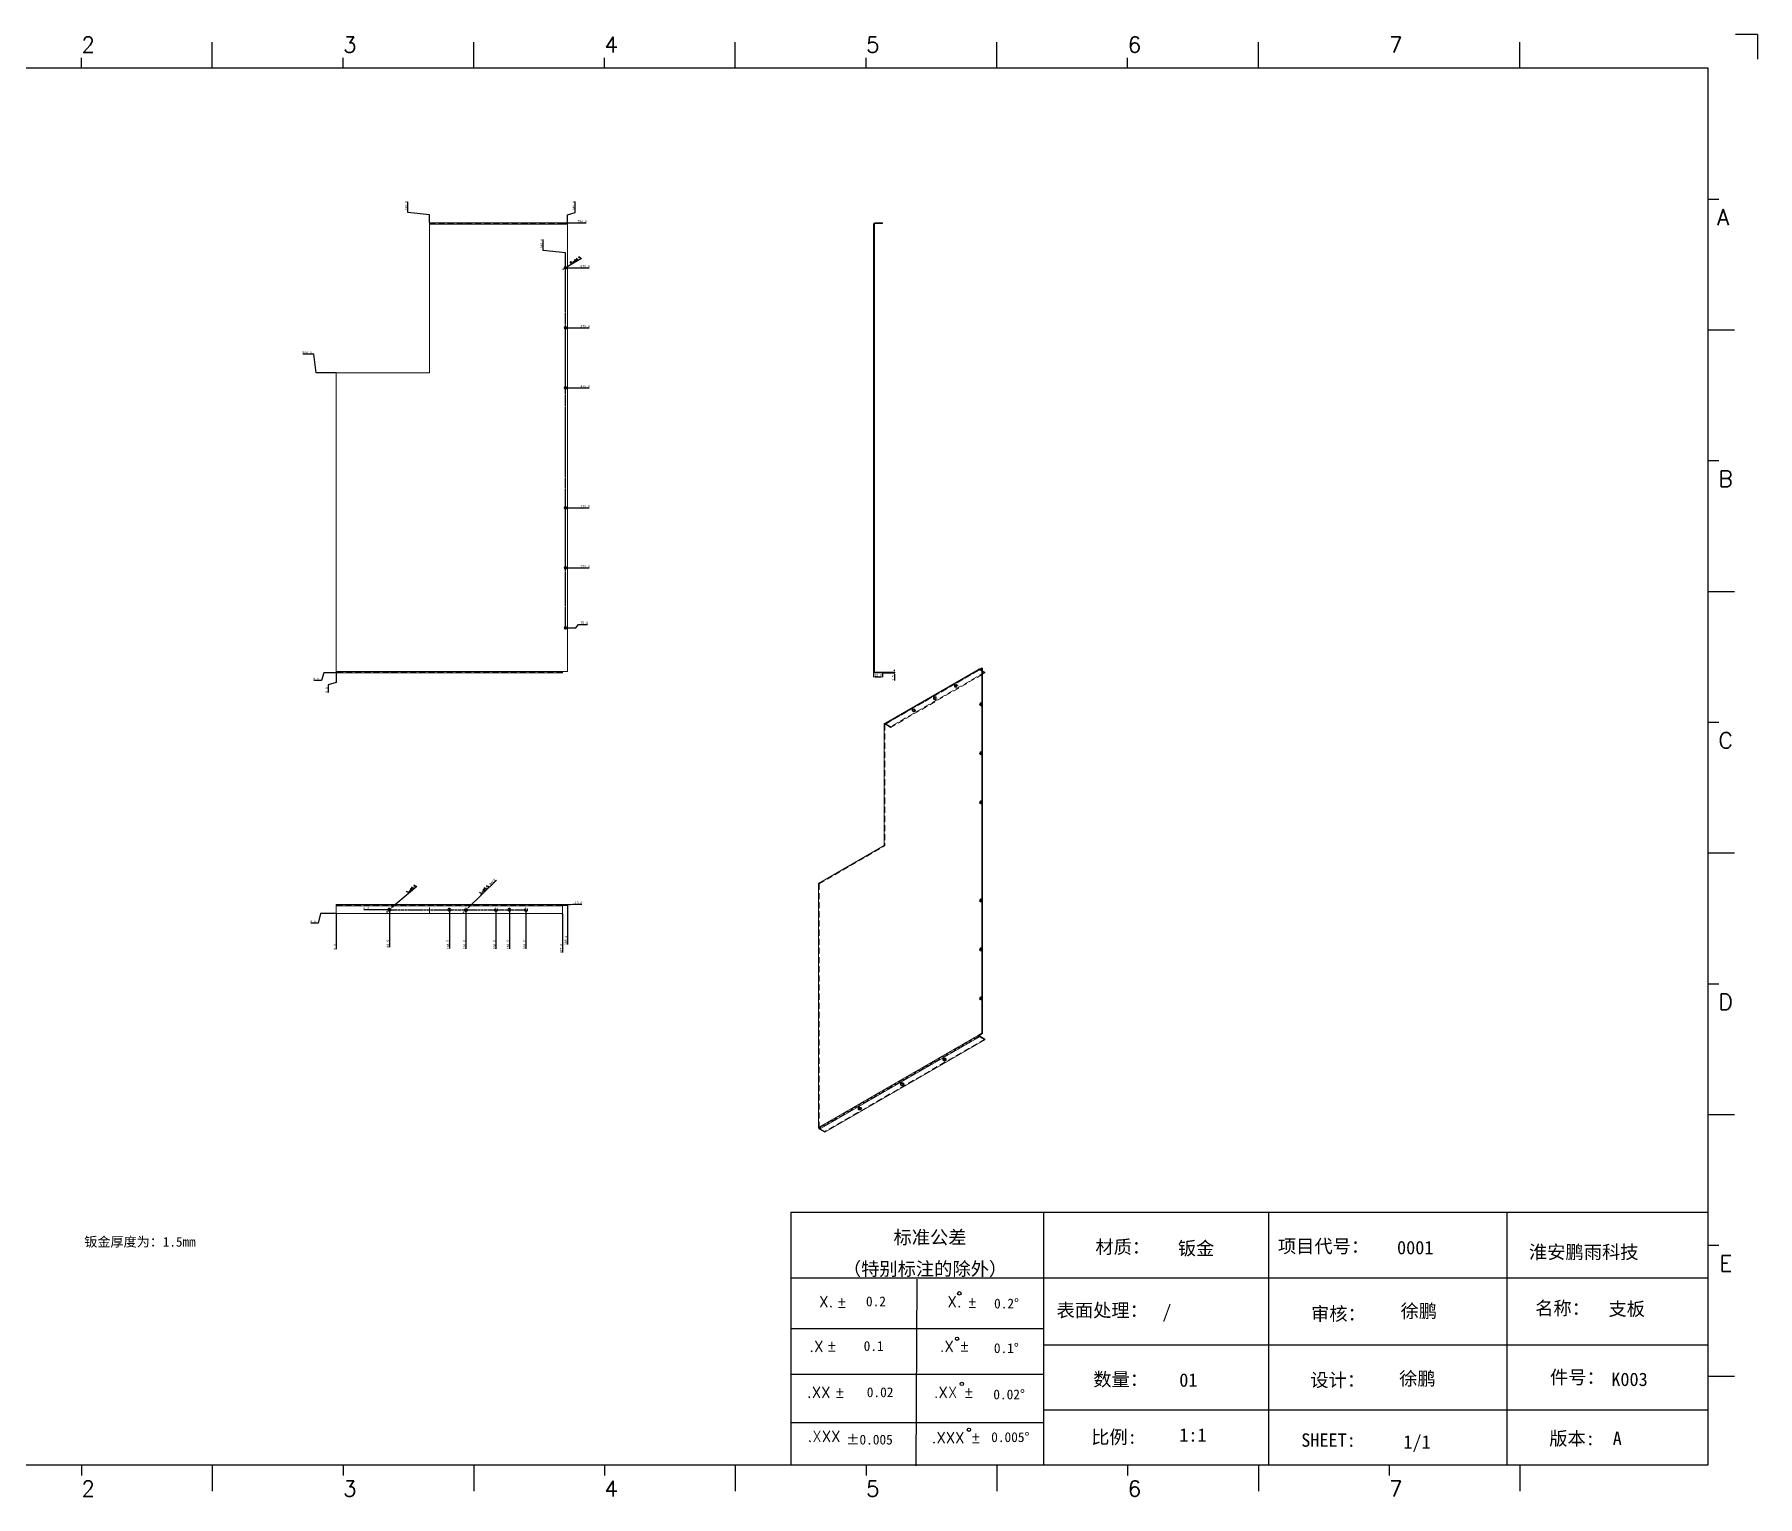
# Model space of a CAD drawing. Extents: x 83 to 30050, y -7164 to 695.
# Drawn here: x 8573 to 11443, y -6964 to -4528 of the extents above; entities that cross this region are included whole.
import ezdxf
from ezdxf.enums import TextEntityAlignment as Align

# ---------------------------------------------------------------- set-up
doc = ezdxf.new("R2010")
doc.units = 0
doc.header["$LTSCALE"] = 8
doc.header["$MEASUREMENT"] = 0
doc.header["$PDSIZE"] = 5
doc.linetypes.add('CENTER', pattern=[2, 1.25, -0.25, 0.25, -0.25])
doc.linetypes.add('HIDDEN', pattern=[1.905, 1.27, -0.635])
doc.layers.get('0').update_dxf_attribs({"linetype": 'CONTINUOUS'})
doc.layers.get('Defpoints').update_dxf_attribs({"linetype": 'CONTINUOUS'})
doc.layers.add('41', color=3, linetype='CONTINUOUS')
doc.layers.add('dim', color=82, linetype='CONTINUOUS', lineweight=9)
doc.styles.add('SIMPLEX', font='SIMPLEX')
doc.styles.get("Standard").update_dxf_attribs({"font": '', "height": 4})
doc.styles.get('Standard').set_extended_font_data('SimSun')
doc.dimstyles.new('ISO-25', dxfattribs={"dimtxt": 6, "dimasz": 2.5, "dimexe": 1.25, "dimexo": 0.625, "dimtad": 1, "dimdec": 1, "dimzin": 1, "dimdsep": 46, "dimtxsty": 'Standard', "dimcen": 2.5, "dimadec": 0, "dimazin": 0, "dimtm": 1e-09, "dimtfac": 1, "dimtdec": 1, "dimtmove": 0, "dimatfit": 3, "dimfxl": 1, "dimtolj": 1, "dimtzin": 0, "dimarcsym": 0})

# ---------------------------------------------------------------- blocks, each defined once
blk = doc.blocks.new('A$C0BB32EA6')
at = {"layer": '41', "linetype": 'Continuous'}
for q in [(623.79, 437.94), (630.37, 430.59)]:
    blk.add_line((630.37, 437.94), q, dxfattribs=at)
at = {"layer": '41'}
for p, q in [((168.4, 427.84), (168.4, 435.66)), ((168.4, 427.84), (168.4, 435.66)), ((168.4, 427.84), (168.4, 435.66)), ((246.58, 427.84), (246.58, 435.66)), ((246.58, 427.84), (246.58, 435.66)), ((324.77, 427.84), (324.77, 435.66)), ((402.96, 427.84), (402.96, 435.66)), ((481.15, 427.84), (481.15, 435.66)), ((559.34, 427.84), (559.34, 435.66)), ((615.63, 427.84), (12.02, 427.84)), ((129.3, 427.84), (129.3, 430.97)), ((129.3, 427.84), (129.3, 430.97)), ((129.3, 427.84), (129.3, 430.97)), ((207.49, 427.84), (207.49, 430.97)), ((207.49, 427.84), (207.49, 430.97)), ((285.68, 427.84), (285.68, 430.97)), ((363.87, 427.84), (363.87, 430.97)), ((442.06, 427.84), (442.06, 430.97)), ((615.63, 10.32), (615.63, 427.84)), ((615.63, 388.75), (618.76, 388.75)), ((615.63, 349.66), (623.45, 349.66)), ((615.63, 310.56), (618.76, 310.56)), ((615.63, 271.47), (623.45, 271.47)), ((615.63, 232.37), (618.76, 232.37)), ((615.63, 193.28), (623.45, 193.28)), ((615.63, 154.18), (618.76, 154.18)), ((615.63, 115.09), (623.45, 115.09)), ((341.34, 85.85), (615.63, 85.85)), ((341.34, 85.85), (341.34, 10.32)), ((416.87, 85.85), (416.87, 10.32)), ((484.16, 85.85), (484.16, 10.32)), ((555.4, 85.7), (555.4, 10.17)), ((615.63, 76), (618.76, 76)), ((615.63, 66.14), (341.34, 66.14)), ((378.86, 10.02), (379.1, 65.84)), ((341.34, 51.12), (416.87, 51.12)), ((615.63, 46.17), (416.87, 46.17)), ((341.34, 37.5), (401.12, 37.5)), ((341.34, 37.5), (416.87, 37.5)), ((615.63, 36.9), (623.45, 36.9)), ((615.63, 26.74), (416.87, 26.74)), ((341.34, 23.05), (401.87, 23.05)), ((341.34, 23.05), (401.87, 23.05)), ((341.34, 23.05), (401.87, 23.05)), ((341.34, 23.05), (401.87, 23.05)), ((341.34, 23.05), (401.87, 23.05)), ((341.34, 23.05), (416.87, 23.05)), ((12.02, 10.32), (615.63, 10.32)), ((129.3, 10.32), (129.3, 7.19)), ((168.4, 10.32), (168.4, 2.5)), ((207.49, 10.32), (207.49, 7.19)), ((246.58, 10.32), (246.58, 2.5)), ((285.68, 10.32), (285.68, 7.19)), ((324.77, 10.32), (324.77, 2.5)), ((326.34, 10.32), (401.87, 10.32)), ((363.87, 10.32), (363.87, 7.19)), ((402.96, 10.32), (402.96, 2.5)), ((442.06, 10.32), (442.06, 7.19)), ((481.15, 10.32), (481.15, 2.5)), ((520.24, 10.32), (520.24, 7.19)), ((559.34, 10.32), (559.34, 2.5))]:
    blk.add_line(p, q, dxfattribs=at)
for centre in [(391.73, 61.61), (391.07, 48.04), (392.49, 34.54), (394.6, 20.83)]:
    blk.add_circle(centre, 0.516, dxfattribs=at)
at = {"layer": '41', "style": 'SIMPLEX'}
for s, height, p in [('2', 4.69, (129.3, 432.54)), ('3', 4.69, (207.49, 432.54)), ('4', 4.69, (285.68, 432.54)), ('5', 4.69, (363.87, 432.54)), ('6', 4.69, (442.06, 432.54)), ('7', 4.69, (520.24, 432.54)), ('A', 4.75, (618.27, 380.93)), ('B', 4.75, (618.72, 302.74)), ('C', 4.75, (618.72, 224.55)), ('D', 4.75, (618.72, 146.37)), ('E', 4.75, (618.95, 68.18)), ('X.', 3.284, (349.84, 57.49)), ('%%p', 3.284, (355.04, 57.36)), ('X.', 3.284, (388.21, 57.49)), ('%%p', 3.284, (394.07, 57.36)), ('.X', 3.284, (346.89, 44.16)), ('%%p', 3.284, (352.09, 44.33)), ('.X', 3.284, (385.9, 44.16)), ('%%p', 3.284, (391.76, 44.33)), ('.XX', 3.284, (346.2, 30.42)), ('%%p', 3.284, (354.44, 30.46)), ('.XX', 3.284, (384.11, 30.42)), ('%%p', 3.284, (393.01, 30.46)), ('.XXX', 3.284, (383.48, 16.83)), ('%%p', 3.284, (395.11, 16.95)), ('2', 4.69, (129.3, 0.87)), ('3', 4.69, (207.49, 0.87)), ('4', 4.69, (285.68, 0.87)), ('5', 4.69, (363.87, 0.87)), ('6', 4.69, (442.06, 0.87)), ('7', 4.69, (520.24, 0.87))]:
    blk.add_text(s, height=height, dxfattribs=at).set_placement(p)
at = {"layer": '41', "linetype": 'Continuous'}
for s, p in [('标准公差', (372.08, 76.36)), ('材质：', (432.42, 73.5)), ('项目代号：', (486.99, 73.71)), ('淮安鹏雨科技', (562.04, 71.96)), ('（特别标注的除外）', (356.94, 66.94)), ('表面处理：', (420.83, 54.55)), ('审核：', (496.9, 53.5)), ('名称：', (563.9, 55.18)), ('数量：', (431.79, 33.91)), ('设计：', (496.69, 33.7)), ('件号：', (568.32, 34.55)), ('比例:', (431.16, 16.65)), ('版本:', (568.11, 16.23)), ('SHEET:', (493.95, 15.75)), ('1/1', (524.5, 15.18))]:
    blk.add_text(s, height=4, dxfattribs=at).set_placement(p)
at = {"layer": '41'}
for s, p in [('0.2', (363.82, 57.75)), ('0.2%%D', (402.12, 57.11)), ('0.1', (363.14, 44.41)), ('0.1%%D', (402.07, 43.76)), ('0.02', (364.07, 30.58)), ('0.02%%D', (401.9, 29.93)), ('0.005%%D', (401.27, 17.16))]:
    blk.add_text(s, height=2.929, dxfattribs=at).set_placement(p)
at = {"layer": '41', "style": 'SIMPLEX'}
blk.add_text('.XXX', height=3.284, dxfattribs=at).set_placement((351.31, 18.87), align=Align.MIDDLE_CENTER)
at = {"layer": '41'}
blk.add_text('%%P0.005', height=2.929, dxfattribs=at).set_placement((364.87, 17.89), align=Align.MIDDLE_CENTER)
at = {"layer": '41', "linetype": 'Continuous'}
for tag, p in [('材质', (457.07, 73.08)), ('代号', (522.6, 73.29)), ('表面处理', (452.44, 54.13)), ('审核', (523.65, 54.34)), ('名称', (585.81, 54.97)), ('数量', (457.5, 33.7)), ('设计', (523.23, 34.13)), ('件号', (586.65, 33.91)), ('比例', (457.5, 17.28)), ('版本', (587.08, 16.23))]:
    blk.add_attdef(tag, p, '', height=4, dxfattribs=at)
blk = doc.blocks.new('*D1482')
at = {"layer": 'Defpoints', "color": 0}
for p in [(9075.4, -5591.6), (9075.4, -5591.6), (9046.5, -5604.1)]:
    blk.add_point(p, dxfattribs=at)
at = {"layer": 'dim', "color": 0, "lineweight": -2}
for p, q in [((9054.5, -5591.6), (9050.5, -5604.1)), ((9074.9, -5591.6), (9054.5, -5591.6)), ((9050.5, -5604.1), (9038.1, -5604.1))]:
    blk.add_line(p, q, dxfattribs=at)
at = {"layer": 'dim', "color": 0, "insert": (9042.1, -5601.6), "char_height": 4, "attachment_point": 5}
blk.add_mtext('\\A1;0.0', dxfattribs=at)
blk = doc.blocks.new('*D1483')
at = {"layer": 'Defpoints', "color": 0}
for p in [(9482.7, -5510.6), (9457.4, -5516.6), (9075.4, -5591.6)]:
    blk.add_point(p, dxfattribs=at)
at = {"layer": 'dim', "color": 0, "lineweight": -2}
for p, q in [((9474.7, -5516.6), (9478.7, -5510.6)), ((9478.7, -5510.6), (9493.9, -5510.6)), ((9457.9, -5516.6), (9474.7, -5516.6))]:
    blk.add_line(p, q, dxfattribs=at)
at = {"layer": 'dim', "color": 0, "insert": (9488.5, -5508.1), "char_height": 4, "attachment_point": 5}
blk.add_mtext('\\A1;75.0', dxfattribs=at)
blk = doc.blocks.new('*D1484')
at = {"layer": 'Defpoints', "color": 0}
for p in [(9457.4, -5416.6), (9482.7, -5416.6), (9075.4, -5591.6)]:
    blk.add_point(p, dxfattribs=at)
at = {"layer": 'dim', "color": 0, "lineweight": -2}
blk.add_line((9457.9, -5416.6), (9496.5, -5416.6), dxfattribs=at)
at = {"layer": 'dim', "color": 0, "insert": (9489.8, -5414.1), "char_height": 4, "attachment_point": 5}
blk.add_mtext('\\A1;175.0', dxfattribs=at)
blk = doc.blocks.new('*D1485')
at = {"layer": 'Defpoints', "color": 0}
for p in [(9457.4, -5316.6), (9482.7, -5316.6), (9075.4, -5591.6)]:
    blk.add_point(p, dxfattribs=at)
at = {"layer": 'dim', "color": 0, "lineweight": -2}
blk.add_line((9457.9, -5316.6), (9496.8, -5316.6), dxfattribs=at)
at = {"layer": 'dim', "color": 0, "insert": (9490, -5314.1), "char_height": 4, "attachment_point": 5}
blk.add_mtext('\\A1;275.0', dxfattribs=at)
blk = doc.blocks.new('*D1486')
at = {"layer": 'Defpoints', "color": 0}
for p in [(9457.4, -5116.6), (9482.7, -5116.6), (9075.4, -5591.6)]:
    blk.add_point(p, dxfattribs=at)
at = {"layer": 'dim', "color": 0, "lineweight": -2}
blk.add_line((9457.9, -5116.6), (9496.9, -5116.6), dxfattribs=at)
at = {"layer": 'dim', "color": 0, "insert": (9490, -5114.1), "char_height": 4, "attachment_point": 5}
blk.add_mtext('\\A1;475.0', dxfattribs=at)
blk = doc.blocks.new('*D1487')
at = {"layer": 'Defpoints', "color": 0}
for p in [(9457.4, -5016.6), (9482.7, -5016.6), (9075.4, -5591.6)]:
    blk.add_point(p, dxfattribs=at)
at = {"layer": 'dim', "color": 0, "lineweight": -2}
blk.add_line((9457.9, -5016.6), (9496.8, -5016.6), dxfattribs=at)
at = {"layer": 'dim', "color": 0, "insert": (9490, -5014.1), "char_height": 4, "attachment_point": 5}
blk.add_mtext('\\A1;575.0', dxfattribs=at)
blk = doc.blocks.new('*D1488')
at = {"layer": 'Defpoints', "color": 0}
for p in [(9457.4, -4916.6), (9482.7, -4916.6), (9075.4, -5591.6)]:
    blk.add_point(p, dxfattribs=at)
at = {"layer": 'dim', "color": 0, "lineweight": -2}
blk.add_line((9457.9, -4916.6), (9496.8, -4916.6), dxfattribs=at)
at = {"layer": 'dim', "color": 0, "insert": (9490, -4914.1), "char_height": 4, "attachment_point": 5}
blk.add_mtext('\\A1;675.0', dxfattribs=at)
blk = doc.blocks.new('*D1489')
at = {"layer": 'Defpoints', "color": 0}
for p in [(9034, -5060.4), (9075.4, -5091.6), (9075.4, -5591.6)]:
    blk.add_point(p, dxfattribs=at)
at = {"layer": 'dim', "color": 0, "lineweight": -2}
for p, q in [((9038, -5060.4), (9019.9, -5060.4)), ((9042, -5091.6), (9038, -5060.4)), ((9074.9, -5091.6), (9042, -5091.6))]:
    blk.add_line(p, q, dxfattribs=at)
at = {"layer": 'dim', "color": 0, "insert": (9026.7, -5057.9), "char_height": 4, "attachment_point": 5}
blk.add_mtext('\\A1;500.0', dxfattribs=at)
blk = doc.blocks.new('*D1490')
at = {"layer": 'Defpoints', "color": 0}
for p in [(9452.4, -4841.6), (9477.7, -4841.6), (9075.4, -5591.6)]:
    blk.add_point(p, dxfattribs=at)
at = {"layer": 'dim', "color": 0, "lineweight": -2}
blk.add_line((9452.9, -4841.6), (9491.8, -4841.6), dxfattribs=at)
at = {"layer": 'dim', "color": 0, "insert": (9485, -4839.1), "char_height": 4, "attachment_point": 5}
blk.add_mtext('\\A1;750.0', dxfattribs=at)
blk = doc.blocks.new('*D1491')
at = {"layer": 'Defpoints', "color": 0}
for p in [(9075.4, -5591.6), (9075.4, -5591.6), (9061.6, -5615.6)]:
    blk.add_point(p, dxfattribs=at)
at = {"layer": 'dim', "color": 0, "lineweight": -2}
for p, q in [((9075.4, -5592.1), (9075.4, -5607.6)), ((9075.4, -5607.6), (9061.6, -5611.6)), ((9061.6, -5611.6), (9061.6, -5624))]:
    blk.add_line(p, q, dxfattribs=at)
at = {"layer": 'dim', "color": 0, "insert": (9059.1, -5620.1), "char_height": 4, "attachment_point": 5, "rotation": 90}
blk.add_mtext('\\A1;0.0', dxfattribs=at)
blk = doc.blocks.new('*D1492')
at = {"layer": 'Defpoints', "color": 0}
for p in [(9194.4, -4820.3), (9230.4, -4841.6), (9075.4, -5591.6)]:
    blk.add_point(p, dxfattribs=at)
at = {"layer": 'dim', "color": 0, "lineweight": -2}
for p, q in [((9194.4, -4824.3), (9194.4, -4806.6)), ((9230.4, -4828.3), (9194.4, -4824.3)), ((9230.4, -4841.1), (9230.4, -4828.3))]:
    blk.add_line(p, q, dxfattribs=at)
at = {"layer": 'dim', "color": 0, "insert": (9191.9, -4813.2), "char_height": 4, "attachment_point": 5, "rotation": 90}
blk.add_mtext('\\A1;155.0', dxfattribs=at)
blk = doc.blocks.new('*D1493')
at = {"layer": 'Defpoints', "color": 0}
for p in [(9473.4, -4820.4), (9460.4, -4843.8), (9075.4, -5591.6)]:
    blk.add_point(p, dxfattribs=at)
at = {"layer": 'dim', "color": 0, "lineweight": -2}
for p, q in [((9473.4, -4824.4), (9473.4, -4806.3)), ((9460.4, -4828.4), (9473.4, -4824.4)), ((9460.4, -4843.3), (9460.4, -4828.4))]:
    blk.add_line(p, q, dxfattribs=at)
at = {"layer": 'dim', "color": 0, "insert": (9470.9, -4813.1), "char_height": 4, "attachment_point": 5, "rotation": 90}
blk.add_mtext('\\A1;385.0', dxfattribs=at)
blk = doc.blocks.new('*D1494')
at = {"layer": 'Defpoints', "color": 0}
for p in [(9420.2, -4883.6), (9457.4, -4916.6), (9075.4, -5591.6)]:
    blk.add_point(p, dxfattribs=at)
at = {"layer": 'dim', "color": 0, "lineweight": -2}
for p, q in [((9420.2, -4887.6), (9420.2, -4869.5)), ((9457.4, -4891.6), (9420.2, -4887.6)), ((9457.4, -4916.1), (9457.4, -4891.6))]:
    blk.add_line(p, q, dxfattribs=at)
at = {"layer": 'dim', "color": 0, "insert": (9417.7, -4876.3), "char_height": 4, "attachment_point": 5, "rotation": 90}
blk.add_mtext('\\A1;382.0', dxfattribs=at)
blk = doc.blocks.new('*D1495')
at = {"layer": 'Defpoints', "color": 0}
for p in [(9455.5, -4917.7), (9459.3, -4915.4)]:
    blk.add_point(p, dxfattribs=at)
at = {"layer": 'dim', "color": 0, "lineweight": -2}
for p, q in [((9484, -4901), (9461.1, -4914.4)), ((9453.7, -4918.7), (9452, -4919.7)), ((9455.5, -4917.7), (9459.3, -4915.4))]:
    blk.add_line(p, q, dxfattribs=at)
at = {"layer": 'dim', "color": 0}
for points in [[(9453.6, -4918.4), (9453.9, -4919), (9455.5, -4917.7)], [(9460.9, -4914.1), (9461.2, -4914.7), (9459.3, -4915.4)]]:
    blk.add_solid(points, dxfattribs=at)
at = {"layer": 'dim', "color": 0, "insert": (9473.7, -4904.1), "char_height": 4, "attachment_point": 5, "rotation": 30.3103}
blk.add_mtext('\\A1;{\\Ftxt,bigfont|c134;6-∅4.5}', dxfattribs=at)
blk = doc.blocks.new('*D1496')
at = {"layer": 'Defpoints', "color": 0}
for p in [(9970.6, -5589.3), (9985.6, -5590.1), (9985.6, -5597.8)]:
    blk.add_point(p, dxfattribs=at)
at = {"layer": 'dim', "color": 0, "lineweight": -2}
for p, q in [((9970.6, -5589.8), (9970.6, -5598.3)), ((9985.6, -5590.6), (9985.6, -5598.3)), ((9972.6, -5597.8), (9983.6, -5597.8))]:
    blk.add_line(p, q, dxfattribs=at)
at = {"layer": 'dim', "color": 0}
for points in [[(9972.6, -5597.4), (9972.6, -5598.1), (9970.6, -5597.8)], [(9983.6, -5597.4), (9983.6, -5598.1), (9985.6, -5597.8)]]:
    blk.add_solid(points, dxfattribs=at)
at = {"layer": 'dim', "color": 0, "insert": (9978.1, -5595.3), "char_height": 4, "attachment_point": 5}
blk.add_mtext('\\A1;15.0', dxfattribs=at)
blk = doc.blocks.new('*D1497')
at = {"layer": 'Defpoints', "color": 0}
for p in [(9075.4, -5992.5), (9075.4, -5992.5), (9075.4, -6043.2)]:
    blk.add_point(p, dxfattribs=at)
at = {"layer": 'dim', "color": 0, "lineweight": -2}
blk.add_line((9075.4, -5993), (9075.4, -6051.6), dxfattribs=at)
at = {"layer": 'dim', "color": 0, "insert": (9072.9, -6047.7), "char_height": 4, "attachment_point": 5, "rotation": 90}
blk.add_mtext('\\A1;0.0', dxfattribs=at)
blk = doc.blocks.new('*D1498')
at = {"layer": 'Defpoints', "color": 0}
for p in [(9075.4, -5992.5), (9163.9, -5986.1), (9163.9, -6036.8)]:
    blk.add_point(p, dxfattribs=at)
at = {"layer": 'dim', "color": 0, "lineweight": -2}
blk.add_line((9163.9, -5986.6), (9163.9, -6048.1), dxfattribs=at)
at = {"layer": 'dim', "color": 0, "insert": (9161.4, -6042.7), "char_height": 4, "attachment_point": 5, "rotation": 90}
blk.add_mtext('\\A1;88.5', dxfattribs=at)
blk = doc.blocks.new('*D1499')
at = {"layer": 'Defpoints', "color": 0}
for p in [(9075.4, -5992.5), (9263.9, -5986.1), (9263.9, -6036.8)]:
    blk.add_point(p, dxfattribs=at)
at = {"layer": 'dim', "color": 0, "lineweight": -2}
blk.add_line((9263.9, -5986.6), (9263.9, -6050.5), dxfattribs=at)
at = {"layer": 'dim', "color": 0, "insert": (9261.4, -6043.9), "char_height": 4, "attachment_point": 5, "rotation": 90}
blk.add_mtext('\\A1;188.5', dxfattribs=at)
blk = doc.blocks.new('*D1500')
at = {"layer": 'Defpoints', "color": 0}
for p in [(9075.4, -5992.5), (9291.4, -5986.1), (9291.4, -6036.8)]:
    blk.add_point(p, dxfattribs=at)
at = {"layer": 'dim', "color": 0, "lineweight": -2}
blk.add_line((9291.4, -5986.6), (9291.4, -6050.9), dxfattribs=at)
at = {"layer": 'dim', "color": 0, "insert": (9288.9, -6044.1), "char_height": 4, "attachment_point": 5, "rotation": 90}
blk.add_mtext('\\A1;216.0', dxfattribs=at)
blk = doc.blocks.new('*D1501')
at = {"layer": 'Defpoints', "color": 0}
for p in [(9075.4, -5992.5), (9341.4, -5986.1), (9341.4, -6036.8)]:
    blk.add_point(p, dxfattribs=at)
at = {"layer": 'dim', "color": 0, "lineweight": -2}
blk.add_line((9341.4, -5986.6), (9341.4, -6050.9), dxfattribs=at)
at = {"layer": 'dim', "color": 0, "insert": (9338.9, -6044.1), "char_height": 4, "attachment_point": 5, "rotation": 90}
blk.add_mtext('\\A1;266.0', dxfattribs=at)
blk = doc.blocks.new('*D1502')
at = {"layer": 'Defpoints', "color": 0}
for p in [(9075.4, -5992.5), (9363.9, -5986.1), (9363.9, -6036.8)]:
    blk.add_point(p, dxfattribs=at)
at = {"layer": 'dim', "color": 0, "lineweight": -2}
blk.add_line((9363.9, -5986.6), (9363.9, -6050.9), dxfattribs=at)
at = {"layer": 'dim', "color": 0, "insert": (9361.4, -6044.1), "char_height": 4, "attachment_point": 5, "rotation": 90}
blk.add_mtext('\\A1;288.5', dxfattribs=at)
blk = doc.blocks.new('*D1503')
at = {"layer": 'Defpoints', "color": 0}
for p in [(9075.4, -5992.5), (9391.4, -5986.1), (9391.4, -6036.8)]:
    blk.add_point(p, dxfattribs=at)
at = {"layer": 'dim', "color": 0, "lineweight": -2}
blk.add_line((9391.4, -5986.6), (9391.4, -6050.9), dxfattribs=at)
at = {"layer": 'dim', "color": 0, "insert": (9388.9, -6044.1), "char_height": 4, "attachment_point": 5, "rotation": 90}
blk.add_mtext('\\A1;316.0', dxfattribs=at)
blk = doc.blocks.new('*D1504')
at = {"layer": 'Defpoints', "color": 0}
for p in [(9075.4, -5992.5), (9452.4, -5992.5), (9452.4, -6043.2)]:
    blk.add_point(p, dxfattribs=at)
at = {"layer": 'dim', "color": 0, "lineweight": -2}
blk.add_line((9452.4, -5993), (9452.4, -6057.3), dxfattribs=at)
at = {"layer": 'dim', "color": 0, "insert": (9449.9, -6050.5), "char_height": 4, "attachment_point": 5, "rotation": 90}
blk.add_mtext('\\A1;377.0', dxfattribs=at)
blk = doc.blocks.new('*D1505')
at = {"layer": 'Defpoints', "color": 0}
for p in [(9075.4, -5992.5), (9460.4, -5979), (9460.4, -6029.7)]:
    blk.add_point(p, dxfattribs=at)
at = {"layer": 'dim', "color": 0, "lineweight": -2}
blk.add_line((9460.4, -5979.5), (9460.4, -6043.8), dxfattribs=at)
at = {"layer": 'dim', "color": 0, "insert": (9457.9, -6037), "char_height": 4, "attachment_point": 5, "rotation": 90}
blk.add_mtext('\\A1;385.0', dxfattribs=at)
blk = doc.blocks.new('*D1506')
at = {"layer": 'Defpoints', "color": 0}
for p in [(9075.4, -5992.5), (9075.4, -5992.5), (9041.3, -6008.4)]:
    blk.add_point(p, dxfattribs=at)
at = {"layer": 'dim', "color": 0, "lineweight": -2}
for p, q in [((9049.3, -5992.5), (9045.3, -6008.4)), ((9074.9, -5992.5), (9049.3, -5992.5)), ((9045.3, -6008.4), (9032.9, -6008.4))]:
    blk.add_line(p, q, dxfattribs=at)
at = {"layer": 'dim', "color": 0, "insert": (9036.9, -6005.9), "char_height": 4, "attachment_point": 5}
blk.add_mtext('\\A1;0.0', dxfattribs=at)
blk = doc.blocks.new('*D1507')
at = {"layer": 'Defpoints', "color": 0}
for p in [(9075.4, -5992.5), (9129.8, -5986.1), (9163.9, -5986.1)]:
    blk.add_point(p, dxfattribs=at)
at = {"layer": 'dim', "color": 0, "lineweight": -2}
blk.add_line((9163.4, -5986.1), (9121.3, -5986.1), dxfattribs=at)
at = {"layer": 'dim', "color": 0, "insert": (9125.3, -5983.6), "char_height": 4, "attachment_point": 5}
blk.add_mtext('\\A1;6.4', dxfattribs=at)
blk = doc.blocks.new('*D1508')
at = {"layer": 'Defpoints', "color": 0}
for p in [(9075.4, -5992.5), (9460.4, -5977.5), (9473.3, -5976.9)]:
    blk.add_point(p, dxfattribs=at)
at = {"layer": 'dim', "color": 0, "lineweight": -2}
for p, q in [((9460.9, -5977.5), (9465.3, -5977.5)), ((9465.3, -5977.5), (9469.3, -5976.9)), ((9469.3, -5976.9), (9484.3, -5976.9))]:
    blk.add_line(p, q, dxfattribs=at)
at = {"layer": 'dim', "color": 0, "insert": (9479.1, -5974.4), "char_height": 4, "attachment_point": 5}
blk.add_mtext('\\A1;15.0', dxfattribs=at)
blk = doc.blocks.new('*D1509')
at = {"layer": 'Defpoints', "color": 0}
for p in [(9161.8, -5987.9), (9166, -5984.3)]:
    blk.add_point(p, dxfattribs=at)
at = {"layer": 'dim', "color": 0, "lineweight": -2}
for p, q in [((9209.8, -5947.1), (9167.5, -5983)), ((9160.3, -5989.2), (9158.8, -5990.5)), ((9161.8, -5987.9), (9166, -5984.3))]:
    blk.add_line(p, q, dxfattribs=at)
at = {"layer": 'dim', "color": 0}
for points in [[(9160.1, -5988.9), (9160.5, -5989.4), (9161.8, -5987.9)], [(9167.3, -5982.8), (9167.7, -5983.3), (9166, -5984.3)]]:
    blk.add_solid(points, dxfattribs=at)
at = {"layer": 'dim', "color": 0, "insert": (9200.2, -5952), "char_height": 4, "attachment_point": 5, "rotation": 40.3305}
blk.add_mtext('\\A1;{\\Ftxt,bigfont|c134;3-∅5.5}', dxfattribs=at)
blk = doc.blocks.new('*D1510')
at = {"layer": 'Defpoints', "color": 0}
for p in [(9289.4, -5988), (9293.4, -5984.2)]:
    blk.add_point(p, dxfattribs=at)
at = {"layer": 'dim', "color": 0, "lineweight": -2}
for p, q in [((9342.2, -5936.9), (9294.8, -5982.8)), ((9288, -5989.4), (9286.6, -5990.8)), ((9289.4, -5988), (9293.4, -5984.2))]:
    blk.add_line(p, q, dxfattribs=at)
at = {"layer": 'dim', "color": 0}
for points in [[(9287.8, -5989.2), (9288.2, -5989.7), (9289.4, -5988)], [(9294.6, -5982.6), (9295, -5983), (9293.4, -5984.2)]]:
    blk.add_solid(points, dxfattribs=at)
at = {"layer": 'dim', "color": 0, "insert": (9327.3, -5947.8), "char_height": 4, "attachment_point": 5, "rotation": 44.1373}
blk.add_mtext('\\A1;{\\Ftxt,bigfont|c134;3-∅5.5} BACK', dxfattribs=at)
blk = doc.blocks.new('*D1545')
at = {"layer": 'Defpoints', "color": 0}
for p in [(9985.6, -5590.1), (9985.6, -5591.6), (10005.5, -5591.6)]:
    blk.add_point(p, dxfattribs=at)
at = {"layer": 'dim', "color": 0, "lineweight": -2}
for p, q in [((9986.1, -5590.1), (10006, -5590.1)), ((9986.1, -5591.6), (10006, -5591.6)), ((10005.5, -5588.1), (10005.5, -5586.1)), ((10005.5, -5590.1), (10005.5, -5591.6)), ((10005.5, -5593.6), (10005.5, -5604.1))]:
    blk.add_line(p, q, dxfattribs=at)
at = {"layer": 'dim', "color": 0}
for points in [[(10005.2, -5588.1), (10005.8, -5588.1), (10005.5, -5590.1)], [(10005.2, -5593.6), (10005.8, -5593.6), (10005.5, -5591.6)]]:
    blk.add_solid(points, dxfattribs=at)
at = {"layer": 'dim', "color": 0, "insert": (10003, -5599.8), "char_height": 4, "attachment_point": 5, "rotation": 90}
blk.add_mtext('\\A1;1.5', dxfattribs=at)

msp = doc.modelspace()

# ---------------------------------------------------------------- linework, layer by layer
at = {"color": 7, "linetype": 'Continuous', "lineweight": 15}
for p, q in [((9452.405, -4841.578), (9230.405, -4841.578)), ((9230.405, -4843.815), (9230.405, -4841.578)), ((9230.405, -4843.815), (9230.405, -5091.578)), ((9452.405, -4843.815), (9230.405, -4843.815)), ((9452.405, -4841.578), (9452.405, -4843.815)), ((9460.405, -4843.815), (9452.405, -4843.815)), ((9460.405, -5589.342), (9460.405, -4843.815)), ((9970.555, -5589.342), (9970.555, -4843.815)), ((9972.055, -4843.815), (9970.555, -4843.815)), ((9972.055, -5589.342), (9972.055, -4843.815)), ((9972.792, -4841.578), (9972.792, -4843.078)), ((9972.792, -4841.578), (9985.555, -4841.578)), ((9972.792, -4843.078), (9985.555, -4843.078)), ((9985.555, -4841.578), (9985.555, -4843.078)), ((9075.405, -5589.342), (9075.405, -5091.578)), ((9075.405, -5091.578), (9230.405, -5091.578)), ((9075.405, -5589.342), (9452.405, -5589.342)), ((9075.405, -5591.578), (9075.405, -5589.342)), ((9452.405, -5591.578), (9075.405, -5591.578)), ((9452.405, -5589.342), (9460.405, -5589.342)), ((9452.405, -5591.578), (9452.405, -5589.342)), ((9972.055, -5589.342), (9970.555, -5589.342)), ((9985.555, -5590.078), (9972.792, -5590.078)), ((9972.792, -5591.578), (9972.792, -5590.078)), ((9985.555, -5591.578), (9972.792, -5591.578)), ((9985.555, -5591.578), (9985.555, -5590.078)), ((10145.258, -5586.022), (9988.281, -5676.643)), ((10145.722, -5584.998), (9988.744, -5675.619)), ((10150.915, -5582.756), (10145.258, -5586.022)), ((10146.84, -5585.109), (10146.84, -5585.109)), ((10146.84, -5585.109), (10146.84, -5585.109)), ((10150.915, -6191.509), (10150.915, -5582.756)), ((10151.976, -5583.369), (10150.915, -5582.756)), ((10151.976, -6192.122), (10151.976, -5583.369)), ((10151.976, -5588.074), (10155.865, -5590.319)), ((10151.976, -5589.298), (10155.865, -5591.543)), ((10155.865, -5591.543), (10151.976, -5593.789)), ((10155.865, -5590.319), (10155.865, -5591.543)), ((9988.281, -5676.643), (9988.281, -5878.952)), ((9878.679, -5942.224), (9988.281, -5878.952)), ((9878.679, -6348.668), (9878.679, -5942.224)), ((9075.405, -5977.495), (9452.405, -5977.495)), ((9075.405, -5979.732), (9075.405, -5977.495)), ((9452.405, -5979.732), (9075.405, -5979.732)), ((9075.405, -5992.495), (9075.405, -5979.732)), ((9452.405, -5992.495), (9075.405, -5992.495)), ((9452.405, -5979.732), (9452.405, -5977.495)), ((9452.405, -5977.495), (9460.405, -5977.495)), ((9452.405, -5978.995), (9460.405, -5978.995)), ((9452.405, -5992.495), (9452.405, -5979.732)), ((9460.405, -5978.995), (9460.405, -5977.495)), ((9878.679, -6348.668), (10145.258, -6194.775)), ((10146.84, -6197.514), (9880.261, -6351.407)), ((10145.258, -6194.775), (10150.915, -6191.509)), ((10146.319, -6195.387), (10145.258, -6194.775)), ((10146.319, -6195.387), (10151.976, -6192.122)), ((10146.84, -6197.514), (10146.84, -6196.289)), ((10155.865, -6201.499), (10146.84, -6196.289)), ((10155.865, -6202.724), (10146.84, -6197.514)), ((10151.976, -6192.122), (10150.915, -6191.509)), ((10155.865, -6202.724), (9889.286, -6356.617)), ((10155.865, -6202.724), (10155.865, -6201.499)), ((9889.286, -6356.617), (9880.261, -6351.407))]:
    msp.add_line(p, q, dxfattribs=at)
at = {"color": 7, "linetype": 'HIDDEN', "lineweight": 0}
for p, q in [((9230.405, -4843.078), (9452.405, -4843.078)), ((9288.655, -4841.578), (9288.655, -4843.078)), ((9294.155, -4843.078), (9294.155, -4841.578)), ((9338.655, -4841.578), (9338.655, -4843.078)), ((9344.155, -4843.078), (9344.155, -4841.578)), ((9388.655, -4841.578), (9388.655, -4843.078)), ((9394.155, -4843.078), (9394.155, -4841.578)), ((9976.423, -4841.578), (9976.423, -4843.078)), ((9981.923, -4843.078), (9981.923, -4841.578)), ((9972.055, -4914.328), (9970.555, -4914.328)), ((9970.555, -4918.828), (9972.055, -4918.828)), ((9972.055, -5014.328), (9970.555, -5014.328)), ((9970.555, -5018.828), (9972.055, -5018.828)), ((9970.555, -5091.578), (9972.055, -5091.578)), ((9972.055, -5114.328), (9970.555, -5114.328)), ((9970.555, -5118.828), (9972.055, -5118.828)), ((9972.055, -5314.328), (9970.555, -5314.328)), ((9970.555, -5318.828), (9972.055, -5318.828)), ((9972.055, -5414.328), (9970.555, -5414.328)), ((9970.555, -5418.828), (9972.055, -5418.828)), ((9972.055, -5514.328), (9970.555, -5514.328)), ((9970.555, -5518.828), (9972.055, -5518.828)), ((9452.405, -5590.078), (9075.405, -5590.078)), ((9161.155, -5590.078), (9161.155, -5591.578)), ((9166.655, -5591.578), (9166.655, -5590.078)), ((9261.155, -5590.078), (9261.155, -5591.578)), ((9266.655, -5591.578), (9266.655, -5590.078)), ((9361.155, -5590.078), (9361.155, -5591.578)), ((9366.655, -5591.578), (9366.655, -5590.078)), ((9976.423, -5590.078), (9976.423, -5591.578)), ((9981.923, -5591.578), (9981.923, -5590.078)), ((10146.319, -5586.634), (9989.341, -5677.255)), ((10146.472, -5586.297), (9989.494, -5676.918)), ((10146.84, -5585.109), (9989.862, -5675.73)), ((9989.862, -5676.955), (10146.84, -5586.333)), ((10155.865, -5590.319), (9998.887, -5680.94)), ((10151.976, -5593.789), (9998.887, -5682.165)), ((10145.258, -5586.022), (10146.319, -5586.634)), ((10151.976, -5583.369), (10146.319, -5586.634)), ((10146.84, -5585.109), (10146.84, -5586.333)), ((10146.84, -5585.109), (10151.976, -5588.074)), ((10146.84, -5586.333), (10151.976, -5589.298)), ((10105.469, -5612.614), (10105.469, -5613.839)), ((10110.969, -5613.839), (10110.969, -5612.614)), ((10034.758, -5653.434), (10034.758, -5654.659)), ((10040.258, -5654.659), (10040.258, -5653.434)), ((10070.114, -5633.024), (10070.114, -5634.249)), ((10075.614, -5634.249), (10075.614, -5633.024)), ((10147.669, -5645.344), (10148.73, -5645.956)), ((10150.979, -5642.059), (10149.919, -5641.447)), ((9988.281, -5676.643), (9989.341, -5677.255)), ((9989.341, -5677.255), (9989.341, -5879.564)), ((9989.862, -5676.955), (9989.862, -5675.73)), ((9989.862, -5675.73), (9998.887, -5680.94)), ((9998.887, -5682.165), (9989.862, -5676.955)), ((9998.887, -5682.165), (9998.887, -5680.94)), ((10147.669, -5726.998), (10148.73, -5727.61)), ((10150.979, -5723.713), (10149.919, -5723.101)), ((10147.669, -5808.652), (10148.73, -5809.264)), ((10150.979, -5805.367), (10149.919, -5804.755)), ((9879.74, -5942.836), (9989.341, -5879.564)), ((9988.281, -5878.952), (9989.341, -5879.564)), ((9878.679, -5942.224), (9879.74, -5942.836)), ((9879.74, -6349.28), (9879.74, -5942.836)), ((10150.979, -5968.675), (10149.919, -5968.063)), ((9075.405, -5978.995), (9452.405, -5978.995)), ((9230.405, -5977.495), (9230.405, -5978.995)), ((9230.405, -5978.995), (9230.405, -5979.732)), ((9230.405, -5992.495), (9230.405, -5979.732)), ((9455.155, -5977.495), (9455.155, -5978.995)), ((9459.655, -5978.995), (9459.655, -5977.495)), ((10147.669, -5971.96), (10148.73, -5972.572)), ((10147.669, -6053.614), (10148.73, -6054.226)), ((10150.979, -6050.329), (10149.919, -6049.717)), ((10147.669, -6135.268), (10148.73, -6135.881)), ((10150.979, -6131.983), (10149.919, -6131.371)), ((9879.74, -6349.28), (10146.319, -6195.387)), ((10146.84, -6196.289), (9880.261, -6350.182)), ((10155.865, -6201.499), (9889.286, -6355.392)), ((10086.023, -6235.02), (10086.023, -6236.245)), ((10091.523, -6236.245), (10091.523, -6235.02)), ((10015.313, -6275.841), (10015.313, -6277.066)), ((10020.813, -6277.066), (10020.813, -6275.841)), ((9944.602, -6316.661), (9944.602, -6317.886)), ((9950.102, -6317.886), (9950.102, -6316.661)), ((9879.74, -6349.28), (9878.679, -6348.668)), ((9880.261, -6350.182), (9880.261, -6351.407)), ((9889.286, -6355.392), (9880.261, -6350.182)), ((9889.286, -6356.617), (9889.286, -6355.392))]:
    msp.add_line(p, q, dxfattribs=at)
at = {"color": 1, "linetype": 'CENTER', "ltscale": 0.28575}
for p, q in [((9454.93, -4916.578), (9459.88, -4916.578)), ((9457.405, -5516.578), (9457.405, -4914.103)), ((9454.93, -5016.578), (9459.88, -5016.578)), ((9457.405, -5019.053), (9457.405, -5014.103)), ((9454.93, -5116.578), (9459.88, -5116.578)), ((9457.405, -5119.053), (9457.405, -5114.103)), ((9454.93, -5316.578), (9459.88, -5316.578)), ((9457.405, -5319.053), (9457.405, -5314.103)), ((9454.93, -5416.578), (9459.88, -5416.578)), ((9457.405, -5419.053), (9457.405, -5414.103)), ((9454.93, -5516.578), (9459.88, -5516.578)), ((9457.405, -5519.053), (9457.405, -5514.103))]:
    msp.add_line(p, q, dxfattribs=at)
at = {"color": 1, "linetype": 'CENTER', "ltscale": 0.34925}
for p, q in [((9160.88, -5986.114), (9391.405, -5986.114)), ((9163.905, -5989.139), (9163.905, -5983.089)), ((9260.88, -5986.114), (9266.93, -5986.114)), ((9263.905, -5989.139), (9263.905, -5983.089)), ((9288.38, -5986.114), (9294.43, -5986.114)), ((9291.405, -5989.139), (9291.405, -5983.089)), ((9338.38, -5986.114), (9344.43, -5986.114)), ((9341.405, -5989.139), (9341.405, -5983.089)), ((9360.88, -5986.114), (9366.93, -5986.114)), ((9363.905, -5989.139), (9363.905, -5983.089)), ((9388.38, -5986.114), (9394.43, -5986.114)), ((9391.405, -5989.139), (9391.405, -5983.089))]:
    msp.add_line(p, q, dxfattribs=at)
at = {"color": 7, "linetype": 'HIDDEN', "lineweight": 0, "flags": 128}
for points in [[(10110.163, -5611.491), (10109.33, -5611.162), (10108.346, -5611.028), (10107.345, -5611.109), (10106.462, -5611.393), (10105.816, -5611.842), (10105.495, -5612.395), (10105.542, -5612.978), (10105.95, -5613.511), (10106.665, -5613.924), (10107.589, -5614.159), (10108.599, -5614.186), (10109.557, -5614.001), (10110.335, -5613.628), (10110.826, -5613.119), (10110.966, -5612.541), (10110.735, -5611.973), (10110.163, -5611.491)], [(10110.163, -5612.716), (10109.33, -5612.387), (10108.346, -5612.253), (10107.345, -5612.334), (10106.462, -5612.618), (10105.816, -5613.066), (10105.495, -5613.62), (10105.542, -5614.202), (10105.95, -5614.736), (10106.665, -5615.149), (10107.589, -5615.384), (10108.599, -5615.411), (10109.557, -5615.226), (10110.335, -5614.853), (10110.826, -5614.343), (10110.966, -5613.766), (10110.735, -5613.198), (10110.163, -5612.716)], [(10035.564, -5655.782), (10036.397, -5656.112), (10037.381, -5656.245), (10038.382, -5656.165), (10039.265, -5655.881), (10039.911, -5655.432), (10040.232, -5654.879), (10040.185, -5654.296), (10039.777, -5653.762), (10039.062, -5653.35), (10038.138, -5653.114), (10037.128, -5653.087), (10036.17, -5653.272), (10035.393, -5653.645), (10034.901, -5654.155), (10034.761, -5654.733), (10034.993, -5655.301), (10035.564, -5655.782)], [(10039.453, -5652.312), (10038.619, -5651.982), (10037.635, -5651.849), (10036.634, -5651.929), (10035.751, -5652.213), (10035.106, -5652.662), (10034.785, -5653.215), (10034.831, -5653.798), (10035.239, -5654.332), (10035.954, -5654.744), (10036.879, -5654.98), (10037.888, -5655.007), (10038.846, -5654.821), (10039.624, -5654.449), (10040.116, -5653.939), (10040.255, -5653.361), (10040.024, -5652.793), (10039.453, -5652.312)], [(10074.808, -5631.902), (10073.974, -5631.572), (10072.991, -5631.438), (10071.99, -5631.519), (10071.107, -5631.803), (10070.461, -5632.252), (10070.14, -5632.805), (10070.187, -5633.388), (10070.595, -5633.921), (10071.309, -5634.334), (10072.234, -5634.57), (10073.244, -5634.597), (10074.202, -5634.411), (10074.979, -5634.038), (10075.471, -5633.529), (10075.611, -5632.951), (10075.379, -5632.383), (10074.808, -5631.902)], [(10074.808, -5633.127), (10073.974, -5632.797), (10072.991, -5632.663), (10071.99, -5632.744), (10071.107, -5633.028), (10070.461, -5633.477), (10070.14, -5634.03), (10070.187, -5634.613), (10070.595, -5635.146), (10071.309, -5635.559), (10072.234, -5635.794), (10073.244, -5635.821), (10074.202, -5635.636), (10074.979, -5635.263), (10075.471, -5634.754), (10075.611, -5634.176), (10075.379, -5633.608), (10074.808, -5633.127)], [(10150.316, -5641.983), (10150.463, -5641.959), (10150.98, -5642.059), (10151.324, -5642.456), (10151.446, -5643.089), (10151.324, -5643.862), (10150.98, -5644.657), (10150.463, -5645.353), (10149.855, -5645.845), (10149.246, -5646.056), (10148.73, -5645.956), (10148.385, -5645.559), (10148.332, -5645.42)], [(10150.316, -5723.637), (10150.463, -5723.613), (10150.98, -5723.713), (10151.324, -5724.11), (10151.446, -5724.743), (10151.324, -5725.516), (10150.98, -5726.311), (10150.463, -5727.007), (10149.855, -5727.499), (10149.246, -5727.71), (10148.73, -5727.61), (10148.385, -5727.213), (10148.332, -5727.074)], [(10150.316, -5805.291), (10150.463, -5805.267), (10150.98, -5805.367), (10151.324, -5805.764), (10151.446, -5806.397), (10151.324, -5807.17), (10150.98, -5807.965), (10150.463, -5808.661), (10149.855, -5809.153), (10149.246, -5809.364), (10148.73, -5809.264), (10148.385, -5808.867), (10148.332, -5808.728)], [(10150.316, -5968.599), (10150.463, -5968.575), (10150.98, -5968.675), (10151.324, -5969.072), (10151.446, -5969.705), (10151.324, -5970.478), (10150.98, -5971.273), (10150.463, -5971.97), (10149.855, -5972.461), (10149.246, -5972.673), (10148.73, -5972.572), (10148.385, -5972.175), (10148.332, -5972.036)], [(10150.316, -6050.253), (10150.463, -6050.229), (10150.98, -6050.329), (10151.324, -6050.726), (10151.446, -6051.359), (10151.324, -6052.132), (10150.98, -6052.928), (10150.463, -6053.624), (10149.855, -6054.115), (10149.246, -6054.327), (10148.73, -6054.226), (10148.385, -6053.829), (10148.332, -6053.69)], [(10150.316, -6131.907), (10150.463, -6131.883), (10150.98, -6131.983), (10151.324, -6132.38), (10151.446, -6133.013), (10151.324, -6133.786), (10150.98, -6134.582), (10150.463, -6135.278), (10149.855, -6135.769), (10149.246, -6135.981), (10148.73, -6135.88), (10148.385, -6135.484), (10148.332, -6135.344)], [(10086.236, -6235.633), (10086.166, -6235.525), (10086.026, -6234.947), (10086.258, -6234.379), (10086.829, -6233.898)], [(10086.829, -6233.898), (10087.663, -6233.568), (10088.646, -6233.435), (10089.647, -6233.515), (10090.53, -6233.799), (10091.176, -6234.248), (10091.497, -6234.801), (10091.45, -6235.384), (10091.311, -6235.633)], [(10015.526, -6276.453), (10015.339, -6276.06), (10015.386, -6275.477), (10015.794, -6274.944), (10016.509, -6274.531), (10017.433, -6274.296), (10018.443, -6274.269), (10019.401, -6274.454), (10020.178, -6274.827), (10020.67, -6275.336), (10020.81, -6275.914), (10020.6, -6276.453)], [(9944.815, -6317.274), (9944.628, -6316.881), (9944.675, -6316.298), (9945.083, -6315.764), (9945.798, -6315.352), (9946.723, -6315.116), (9947.732, -6315.089), (9948.69, -6315.274), (9949.468, -6315.647), (9949.96, -6316.157), (9950.099, -6316.735), (9949.889, -6317.274)]]:
    msp.add_lwpolyline(points, dxfattribs=at)
at = {"color": 7, "linetype": 'Continuous', "lineweight": 15, "flags": 128}
for points in [[(10147.203, -5644.314), (10147.324, -5644.947), (10147.669, -5645.344), (10148.185, -5645.444), (10148.794, -5645.232), (10149.403, -5644.741), (10149.919, -5644.045), (10150.264, -5643.25), (10150.385, -5642.477), (10150.264, -5641.844), (10149.919, -5641.447), (10149.403, -5641.346), (10148.794, -5641.558), (10148.185, -5642.049), (10147.669, -5642.745), (10147.324, -5643.541), (10147.203, -5644.314)], [(10147.203, -5725.968), (10147.324, -5726.601), (10147.669, -5726.998), (10148.185, -5727.098), (10148.794, -5726.886), (10149.403, -5726.395), (10149.919, -5725.699), (10150.264, -5724.904), (10150.385, -5724.131), (10150.264, -5723.498), (10149.919, -5723.101), (10149.403, -5723), (10148.794, -5723.212), (10148.185, -5723.703), (10147.669, -5724.4), (10147.324, -5725.195), (10147.203, -5725.968)], [(10147.203, -5807.622), (10147.324, -5808.255), (10147.669, -5808.652), (10148.185, -5808.752), (10148.794, -5808.541), (10149.403, -5808.049), (10149.919, -5807.353), (10150.264, -5806.558), (10150.385, -5805.785), (10150.264, -5805.152), (10149.919, -5804.755), (10149.403, -5804.654), (10148.794, -5804.866), (10148.185, -5805.357), (10147.669, -5806.054), (10147.324, -5806.849), (10147.203, -5807.622)], [(10150.385, -5969.093), (10150.264, -5968.46), (10149.919, -5968.063), (10149.403, -5967.963), (10148.794, -5968.174), (10148.185, -5968.666), (10147.669, -5969.362), (10147.324, -5970.157), (10147.203, -5970.93), (10147.324, -5971.563), (10147.669, -5971.96), (10148.185, -5972.06), (10148.794, -5971.849), (10149.403, -5971.357), (10149.919, -5970.661), (10150.264, -5969.866), (10150.385, -5969.093)], [(10150.385, -6050.747), (10150.264, -6050.114), (10149.919, -6049.717), (10149.403, -6049.617), (10148.794, -6049.828), (10148.185, -6050.32), (10147.669, -6051.016), (10147.324, -6051.811), (10147.203, -6052.584), (10147.324, -6053.217), (10147.669, -6053.614), (10148.185, -6053.714), (10148.794, -6053.503), (10149.403, -6053.011), (10149.919, -6052.315), (10150.264, -6051.52), (10150.385, -6050.747)], [(10150.385, -6132.401), (10150.264, -6131.768), (10149.919, -6131.371), (10149.403, -6131.271), (10148.794, -6131.482), (10148.185, -6131.974), (10147.669, -6132.67), (10147.324, -6133.465), (10147.203, -6134.238), (10147.324, -6134.871), (10147.669, -6135.268), (10148.185, -6135.368), (10148.794, -6135.157), (10149.403, -6134.666), (10149.919, -6133.969), (10150.264, -6133.174), (10150.385, -6132.401)], [(10086.829, -6235.123), (10086.258, -6235.604), (10086.026, -6236.172), (10086.166, -6236.75), (10086.658, -6237.259), (10087.435, -6237.632), (10088.394, -6237.818), (10089.403, -6237.791), (10090.328, -6237.555), (10091.042, -6237.142), (10091.45, -6236.609), (10091.497, -6236.026), (10091.176, -6235.473), (10090.53, -6235.024), (10089.647, -6234.74), (10088.646, -6234.659), (10087.663, -6234.793), (10086.829, -6235.123)], [(10016.118, -6275.943), (10015.547, -6276.424), (10015.316, -6276.992), (10015.455, -6277.57), (10015.947, -6278.08), (10016.725, -6278.453), (10017.683, -6278.638), (10018.692, -6278.611), (10019.617, -6278.375), (10020.332, -6277.963), (10020.74, -6277.429), (10020.786, -6276.846), (10020.465, -6276.293), (10019.82, -6275.844), (10018.937, -6275.56), (10017.936, -6275.48), (10016.952, -6275.613), (10016.118, -6275.943)], [(10020.6, -6276.453), (10020.578, -6276.482), (10020.007, -6276.963)], [(9945.408, -6316.764), (9944.836, -6317.245), (9944.605, -6317.813), (9944.745, -6318.391), (9945.236, -6318.9), (9946.014, -6319.273), (9946.972, -6319.458), (9947.982, -6319.431), (9948.906, -6319.196), (9949.621, -6318.783), (9950.029, -6318.25), (9950.076, -6317.667), (9949.755, -6317.114), (9949.109, -6316.665), (9948.226, -6316.381), (9947.225, -6316.3), (9946.241, -6316.434), (9945.408, -6316.764)], [(9949.889, -6317.274), (9949.868, -6317.303), (9949.297, -6317.784)]]:
    msp.add_lwpolyline(points, dxfattribs=at)
at = {"color": 7, "linetype": 'Continuous', "lineweight": 15}
for centre, radius in [((9457.405, -4916.578), 2.25), ((9457.405, -5016.578), 2.25), ((9457.405, -5116.578), 2.25), ((9457.405, -5316.578), 2.25), ((9457.405, -5416.578), 2.25), ((9457.405, -5516.578), 2.25), ((9163.905, -5986.114), 2.75), ((9263.905, -5986.114), 2.75), ((9363.905, -5986.114), 2.75)]:
    msp.add_circle(centre, radius, dxfattribs=at)
at = {"color": 7, "linetype": 'HIDDEN', "lineweight": 0}
for centre in [(9291.405, -5986.114), (9341.405, -5986.114), (9391.405, -5986.114)]:
    msp.add_circle(centre, 2.75, dxfattribs=at)
at = {"color": 7, "linetype": 'Continuous', "lineweight": 15}
for centre, radius, start, end in [((9972.792, -4843.815), 2.237, 90, 180), ((9972.792, -4843.815), 0.737, 90, 180), ((9972.792, -5589.342), 2.237, 180, 270), ((9972.792, -5589.342), 0.737, 180, 270), ((10146.223, -5585.865), 0.977, 50.796715, 189.214037), ((10151.29, -5644.836), 3.015, 108.842349, 191.163027), ((9989.345, -5676.508), 1.073, 124.056351, 187.25583), ((10151.29, -5726.49), 3.015, 108.842349, 191.163027), ((10151.29, -5808.144), 3.015, 108.842349, 191.163027), ((10151.29, -5971.452), 3.015, 108.842349, 191.163027), ((10151.29, -6053.107), 3.015, 108.842349, 191.163027), ((10151.29, -6134.761), 3.015, 108.842349, 191.163027), ((10148.692, -6194.619), 3.437, 182.605478, 237.394522), ((10147.45, -6195.336), 1.132, 182.605478, 237.394522), ((10088.773, -6233.109), 3.579, 224.853122, 315.146878), ((10018.091, -6273.855), 3.651, 225.361736, 301.650104), ((9947.381, -6314.675), 3.651, 225.361736, 301.650104), ((9882.113, -6348.512), 3.437, 182.605478, 237.394522)]:
    msp.add_arc(centre, radius, start, end, dxfattribs=at)
at = {"color": 7, "linetype": 'HIDDEN', "lineweight": 0}
for centre, radius, start, end in [((10146.637, -5586.583), 0.322, 50.796715, 189.214037), ((9989.207, -5676.644), 1.125, 54.382423, 114.307119), ((9989.659, -5677.204), 0.322, 50.796715, 189.214037), ((9880.871, -6349.229), 1.132, 182.605478, 237.394522)]:
    msp.add_arc(centre, radius, start, end, dxfattribs=at)

# ---------------------------------------------------------------- block references
at = {"layer": '41', "linetype": 'Continuous', "xscale": 5.57256278015916, "yscale": 5.572562780159387, "zscale": 5.572562780160003}
msp.add_blockref('A$C0BB32EA6', (7930.342, -6968.389), dxfattribs=at).add_auto_attribs({'版本': 'A', '件号': 'K003', '名称': '支板', '设计': '徐鹏', '审核': '徐鹏', '代号': '0001', '比例': '1:1', '数量': '01', '表面处理': '/', '材质': '钣金'})

# ---------------------------------------------------------------- texts
at = {"layer": '41', "linetype": 'Continuous', "insert": (8655.569, -6531.118), "char_height": 16, "width": 209.93698, "attachment_point": 1}
msp.add_mtext('钣金厚度为：1.5mm', dxfattribs=at)

# ---------------------------------------------------------------- dimensions: what is measured, and where the dimension line sits
at = {"layer": 'dim'}
for feature_location, offset, dtype, origin, picture, middle in [((9460.405, -4843.815), (13.001, 23.418), 1, (9075.405, -5591.578), '*D1493', (9470.906, -4813.097)), ((9230.405, -4841.578), (-35.992, 21.233), 1, (9075.405, -5591.578), '*D1492', (9191.913, -4813.201)), ((9452.405, -4841.578), (25.273, 0), 0, (9075.405, -5591.578), '*D1490', (9484.967, -4839.078)), ((9457.405, -4916.578), (-37.25, 33.015), 1, (9075.405, -5591.578), '*D1494', (9417.655, -4876.264)), ((9457.405, -4916.578), (25.273, 0), 0, (9075.405, -5591.578), '*D1488', (9490.012, -4914.078)), ((9457.405, -5016.578), (25.273, 0), 0, (9075.405, -5591.578), '*D1487', (9489.978, -5014.078)), ((9075.405, -5091.578), (-41.423, 31.182), 0, (9075.405, -5591.578), '*D1489', (9026.683, -5057.897)), ((9457.405, -5116.578), (25.273, 0), 0, (9075.405, -5591.578), '*D1486', (9490.045, -5114.078)), ((9457.405, -5316.578), (25.273, 0), 0, (9075.405, -5591.578), '*D1485', (9490, -5314.078)), ((9457.405, -5416.578), (25.273, 0), 0, (9075.405, -5591.578), '*D1484', (9489.823, -5414.078)), ((9457.405, -5516.578), (25.273, 6.024), 0, (9075.405, -5591.578), '*D1483', (9488.545, -5508.054)), ((9075.405096971, -5591.578196431), (-28.862773383, -12.504791612), 0, (9075.405096971, -5591.578196431), '*D1482', (9042.053684699, -5601.583238043)), ((9075.405096971, -5591.578196431), (-13.789520385, -23.987045679), 1, (9075.405096971, -5591.578196431), '*D1491', (9059.115826586, -5620.053880999)), ((9075.405096971, -5992.49522915), (-34.055947623, -15.917919443), 0, (9075.405096971, -5992.49522915), '*D1506', (9036.860510459, -6005.913398594)), ((9075.405096971, -5992.49522915), (0, -50.674777467), 1, (9075.405096971, -5992.49522915), '*D1497', (9072.905346971, -6047.658645506)), ((9460.405, -5977.495), (12.932, 0.608), 0, (9075.405, -5992.495), '*D1508', (9479.059, -5974.388)), ((9460.405, -5978.995), (0, -50.675), 1, (9075.405, -5992.495), '*D1505', (9457.905, -6036.97)), ((9163.905, -5986.114), (-34.056, 0), 0, (9075.405, -5992.495), '*D1507', (9125.316, -5983.614)), ((9163.905, -5986.114), (0, -50.675), 1, (9075.405, -5992.495), '*D1498', (9161.405, -6042.677)), ((9263.905, -5986.114), (0, -50.675), 1, (9075.405, -5992.495), '*D1499', (9261.405, -6043.899)), ((9291.405, -5986.114), (0, -50.675), 1, (9075.405, -5992.495), '*D1500', (9288.905, -6044.11)), ((9341.405, -5986.114), (0, -50.675), 1, (9075.405, -5992.495), '*D1501', (9338.905, -6044.11)), ((9363.905, -5986.114), (0, -50.675), 1, (9075.405, -5992.495), '*D1502', (9361.405, -6044.077)), ((9391.405, -5986.114), (0, -50.675), 1, (9075.405, -5992.495), '*D1503', (9388.905, -6044.088)), ((9452.405, -5992.495), (0, -50.675), 1, (9075.405, -5992.495), '*D1504', (9449.905, -6050.47))]:
    dim = msp.add_ordinate_dim(feature_location=feature_location, offset=offset, dtype=dtype, origin=origin, dimstyle='ISO-25', override={"dimtxt": 2.5, "dimasz": 2, "dimexe": 0.49975, "dimexo": 0.49975, "dimgap": 0.49975}, dxfattribs=at)
    dim.commit()
    dim.dimension.update_dxf_attribs({"geometry": picture, "text_midpoint": middle})
for p1, p2, text, picture, middle in [((9455.463, -4917.714), (9459.348, -4915.443), '{\\Ftxt,bigfont|c134;6-<>}', '*D1495', (9474.976, -4906.306)), ((9289.431, -5988.029), (9293.379, -5984.198), '{\\Ftxt,bigfont|c134;3-<>} BACK', '*D1510', (9329.076, -5949.561)), ((9161.809, -5987.893), (9166.001, -5984.334), '{\\Ftxt,bigfont|c134;3-<>}', '*D1509', (9201.805, -5953.937))]:
    dim = msp.add_diameter_dim_2p(p1=p1, p2=p2, text=text, dimstyle='ISO-25', override={"dimtxt": 2.5, "dimasz": 2, "dimexe": 0.49975, "dimexo": 0.49975, "dimgap": 0.49975}, dxfattribs=at)
    dim.commit()
    dim.dimension.update_dxf_attribs({"geometry": picture, "text_midpoint": middle, "dimtype": 163})
dim = msp.add_linear_dim(base=(9985.555, -5597.771), p1=(9970.555, -5589.342), p2=(9985.555, -5590.078), dimstyle='ISO-25', override={"dimtxt": 2.5, "dimasz": 2, "dimexe": 0.49975, "dimexo": 0.49975, "dimgap": 0.49975}, dxfattribs=at)
dim.commit()
dim.dimension.update_dxf_attribs({"geometry": '*D1496', "text_midpoint": (9978.055, -5595.272)})
dim = msp.add_linear_dim(base=(10005.488, -5591.578), p1=(9985.555, -5590.078), p2=(9985.555, -5591.578), angle=90, dimstyle='ISO-25', override={"dimtxt": 2.5, "dimasz": 2, "dimexe": 0.49975, "dimexo": 0.49975, "dimgap": 0.49975}, dxfattribs=at)
dim.commit()
dim.dimension.update_dxf_attribs({"geometry": '*D1545', "text_midpoint": (10002.988, -5599.845)})

doc.saveas('drawing.dxf')
